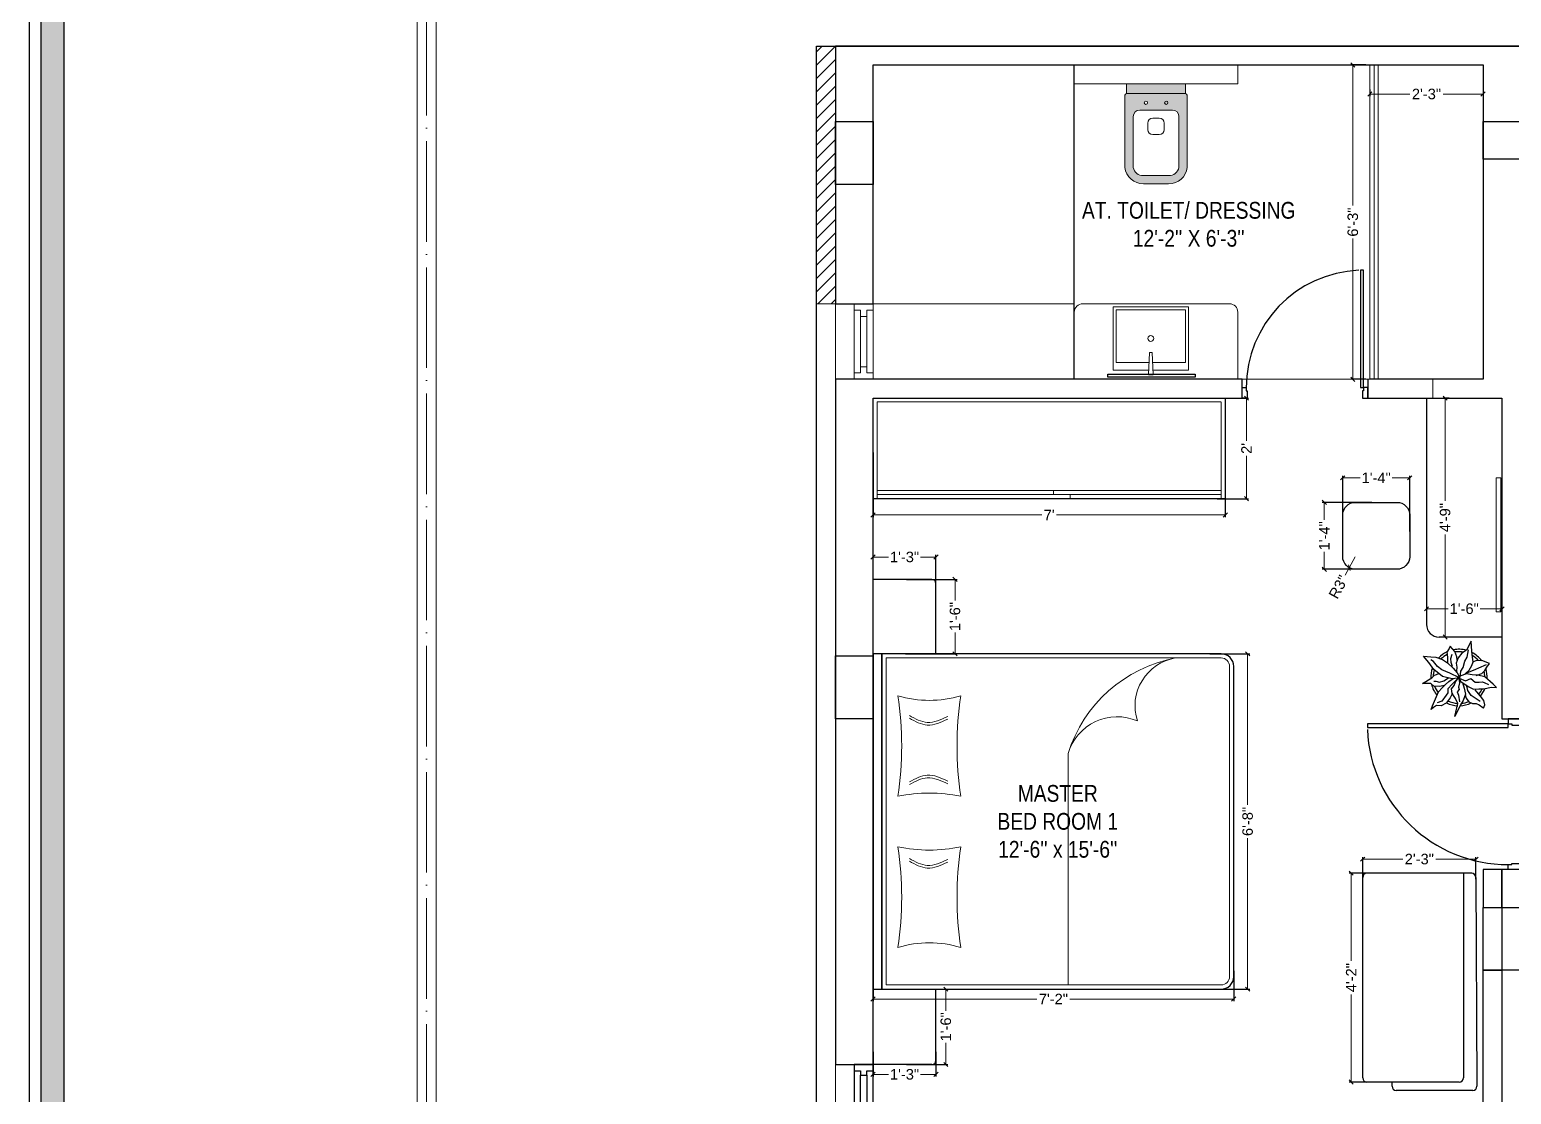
# Model space of a CAD drawing. Header units: millimetres. Extents: x 35877 to 3066687, y -650199 to -40525.
# Drawn here: x 148288.3 to 148641.7, y -178198.5 to -177944.4 of the extents above; entities that cross this region are included whole.
import ezdxf

# ---------------------------------------------------------------- set-up
doc = ezdxf.new("R2010")
doc.units = ezdxf.units.MM
doc.header["$MEASUREMENT"] = 0
doc.header["$PDMODE"] = 35
doc.linetypes.add('ACAD_ISO04W100', pattern=[30, 24, -3, 0, -3])
doc.layers.get('Defpoints').update_dxf_attribs({"color": 220})
doc.layers.add('AR DOOR', color=40, linetype='Continuous')
doc.layers.add('AR ELE-5', color=134, linetype='Continuous')
for name, color, linetype, lineweight in [('COLUMN', 1, 'Continuous', 30), ('dim05', 1, 'Continuous', 13), ('ELEVATION ( SPIRAL STAIR )', 250, 'Continuous', 9), ('FIRST FLOOR', 7, 'Continuous', 9), ('FIRST FLOOR ( DW_RAIL )', 7, 'Continuous', 9), ('FIRST FLOOR ( TEXT )', 7, 'Continuous', 9), ('FIRST FLOOR_( PLine )_', 251, 'Continuous', 30), ('FURNITURE', 32, 'Continuous', 9), ('GROUND FLOOR', 7, 'Continuous', 9), ('GROUND FLOOR  ( DIM )', 7, 'Continuous', 9), ('NAME PLATE', 7, 'Continuous', 25), ('wall', 7, 'Continuous', 30)]:
    doc.layers.add(name, color=color, linetype=linetype, lineweight=lineweight)
doc.layers.add('XX~SLAB ( PLINE )', color=251, linetype='Continuous', plot=False)
doc.styles.add('Arial', font='arial.ttf')
doc.styles.add('KATHA', font='swissc.ttf')
doc.styles.get("Standard").update_dxf_attribs({"font": 'arial.ttf', "height": 6})
doc.dimstyles.new('ISO-25', dxfattribs={"dimtxt": 2.5, "dimasz": 1, "dimexe": 0.5, "dimexo": 1, "dimtad": 0, "dimdec": 1, "dimlunit": 4, "dimtxsty": 'Standard', "dimblk": 'OBLIQUE', "dimcen": 2.5, "dimclrd": 1, "dimclre": 1, "dimclrt": 5, "dimadec": 0, "dimazin": 0, "dimtfac": 1, "dimtdec": 1, "dimtmove": 0, "dimatfit": 3, "dimfxl": 1, "dimlwd": -1, "dimarcsym": 0})

# ---------------------------------------------------------------- blocks, each defined once
blk = doc.blocks.new('LAYOUT FILE')
at = {"layer": 'NAME PLATE', "true_color": 0xd39e00}
h = blk.add_hatch(color=42, dxfattribs=at)
h.paths.add_polyline_path([(3346889.83, -513806.18), (3346889.83, -514260.7), (3347535.56, -514260.7), (3347535.56, -513806.18)])
h.paths.add_polyline_path([(3346894.36, -513810.71), (3347531.03, -513810.71), (3347531.03, -514256.17), (3346894.36, -514256.17)], flags=16)
at = {"layer": 'NAME PLATE', "color": 42, "true_color": 0xd39e00}
for points in [[(3346887.56, -513803.91), (3347537.83, -513803.91), (3347537.83, -514262.96), (3346887.56, -514262.96)], [(3346889.83, -513806.18), (3347535.56, -513806.18), (3347535.56, -514260.7), (3346889.83, -514260.7)], [(3346894.36, -513810.71), (3347531.03, -513810.71), (3347531.03, -514256.17), (3346894.36, -514256.17)]]:
    blk.add_lwpolyline(points, close=True, dxfattribs=at)
blk = doc.blocks.new('*U18')
for points in [[(0, 0), (0, 1120), (-30, 1120), (-30, 0)], [(40, 0), (0, 0), (0, -30), (-10, -30), (-10, -100), (40, -100)], [(-1160, 0), (-1120, 0), (-1120, -30), (-1110, -30), (-1110, -100), (-1160, -100)]]:
    blk.add_lwpolyline(points, close=True)
at = {"layer": 'AR ELE-5', "linetype": 'ByBlock', "ltscale": 15}
blk.add_arc((2, -1), 1122, 92.373, 179.9653, dxfattribs=at)
blk = doc.blocks.new('ARPLS010')
at = {"linetype": 'ByBlock'}
for p, q in [((-0.248, 0.54), (-0.278, 0.467)), ((-0.182, 0.493), (-0.248, 0.54)), ((0.121, 0.605), (-0.013, 0.459)), ((0.179, 0.666), (0.121, 0.605)), ((0.174, 0.573), (0.179, 0.666)), ((0.2, 0.432), (0.174, 0.573)), ((-0.295, 0.42), (-0.302, 0.309)), ((-0.302, 0.309), (-0.276, 0.258)), ((-0.278, 0.467), (-0.295, 0.42)), ((-0.222, 0.484), (-0.164, 0.347)), ((-0.125, 0.459), (-0.182, 0.493)), ((-0.164, 0.347), (-0.139, 0.295)), ((-0.139, 0.295), (-0.08, 0.131)), ((-0.072, 0.404), (-0.125, 0.459)), ((-0.038, 0.302), (-0.072, 0.404)), ((-0.044, 0.336), (-0.049, 0.232)), ((-0.013, 0.459), (-0.044, 0.336)), ((0.015, 0.209), (0.08, 0.288)), ((0.077, 0.412), (0.091, 0.447)), ((0.082, 0.358), (0.077, 0.412)), ((0.08, 0.288), (0.082, 0.358)), ((0.091, 0.447), (0.125, 0.522)), ((0.203, 0.352), (0.2, 0.432)), ((0.204, 0.254), (0.203, 0.352)), ((0.252, 0.313), (0.216, 0.287)), ((0.33, 0.38), (0.252, 0.313)), ((0.356, 0.269), (0.318, 0.213)), ((0.409, 0.44), (0.33, 0.38)), ((0.425, 0.373), (0.356, 0.269)), ((0.484, 0.459), (0.409, 0.44)), ((0.459, 0.303), (0.485, 0.354)), ((0.459, 0.236), (0.459, 0.303)), ((0.542, 0.434), (0.484, 0.459)), ((0.485, 0.354), (0.533, 0.42)), ((0.533, 0.42), (0.542, 0.434)), ((-0.469, 0.226), (-0.643, 0.216)), ((-0.643, 0.216), (-0.485, 0.134)), ((-0.359, 0.148), (-0.49, 0.172)), ((-0.485, 0.134), (-0.433, 0.051)), ((-0.362, 0.24), (-0.469, 0.226)), ((-0.433, 0.051), (-0.349, -0.011)), ((-0.278, 0.254), (-0.362, 0.24)), ((-0.287, 0.106), (-0.359, 0.148)), ((-0.18, 0.073), (-0.287, 0.106)), ((-0.21, 0.227), (-0.278, 0.254)), ((-0.132, 0.18), (-0.21, 0.227)), ((-0.111, 0.036), (-0.18, 0.073)), ((-0.063, 0.111), (-0.132, 0.18)), ((-0.013, 0.022), (-0.111, 0.036)), ((-0.084, -0.034), (0.007, 0.018)), ((0.003, 0.011), (-0.076, -0.16)), ((-0.049, 0.232), (-0.065, 0.135)), ((-0.065, 0.135), (-0.024, 0.018)), ((-0.024, 0.018), (0.009, 0.005)), ((0.006, -0.002), (0.068, 0.032)), ((0.007, 0.018), (0.02, -0.121)), ((0.009, 0.005), (0.056, 0.114)), ((0.056, 0.114), (0.015, 0.209)), ((0.017, -0.002), (0.091, 0.009)), ((0.068, 0.032), (0.16, 0.165)), ((0.088, 0.065), (0.187, 0.091)), ((0.091, 0.009), (0.173, -0.011)), ((0.227, 0.157), (0.132, 0.131)), ((0.16, 0.165), (0.204, 0.254)), ((0.173, -0.011), (0.212, 0.004)), ((0.187, 0.091), (0.297, 0.116)), ((0.212, 0.004), (0.252, -0.03)), ((0.318, 0.213), (0.227, 0.157)), ((0.297, 0.116), (0.408, 0.071)), ((0.309, 0.109), (0.368, 0.128)), ((0.309, -0.01), (0.43, 0.006)), ((0.368, 0.128), (0.432, 0.176)), ((0.408, 0.071), (0.482, 0.024)), ((0.432, 0.176), (0.459, 0.236)), ((0.482, 0.024), (0.689, -0.072)), ((-0.464, -0.073), (-0.558, -0.152)), ((-0.558, -0.152), (-0.517, -0.172)), ((-0.517, -0.172), (-0.447, -0.216)), ((-0.366, -0.036), (-0.464, -0.073)), ((-0.447, -0.216), (-0.363, -0.202)), ((-0.336, -0.142), (-0.413, -0.121)), ((-0.306, -0.033), (-0.366, -0.036)), ((-0.363, -0.202), (-0.263, -0.2)), ((-0.349, -0.011), (-0.256, -0.05)), ((-0.269, -0.135), (-0.336, -0.142)), ((-0.318, -0.29), (-0.259, -0.2)), ((-0.193, -0.113), (-0.269, -0.135)), ((-0.259, -0.2), (-0.168, -0.1)), ((-0.256, -0.05), (-0.185, -0.038)), ((-0.185, -0.038), (-0.114, -0.046)), ((-0.168, -0.1), (-0.084, -0.034)), ((-0.076, -0.16), (-0.138, -0.304)), ((-0.114, -0.046), (-0.093, -0.036)), ((0.02, -0.121), (-0.017, -0.291)), ((0.059, -0.27), (0.005, -0.185)), ((0.01, -0.014), (0.017, -0.002)), ((0.078, -0.064), (0.01, -0.014)), ((0.016, -0.023), (0.116, -0.122)), ((0.07, -0.179), (0.018, -0.1)), ((0.121, -0.239), (0.07, -0.179)), ((0.138, -0.083), (0.078, -0.064)), ((0.116, -0.122), (0.201, -0.195)), ((0.184, -0.299), (0.121, -0.239)), ((0.197, -0.135), (0.138, -0.083)), ((0.141, -0.261), (0.16, -0.336)), ((0.283, -0.123), (0.197, -0.135)), ((0.201, -0.195), (0.272, -0.198)), ((0.252, -0.03), (0.309, -0.01)), ((0.272, -0.198), (0.311, -0.225)), ((0.277, -0.114), (0.357, -0.156)), ((0.37, -0.064), (0.283, -0.123)), ((0.311, -0.225), (0.415, -0.304)), ((0.357, -0.156), (0.455, -0.226)), ((0.462, -0.021), (0.37, -0.064)), ((0.455, -0.226), (0.503, -0.317)), ((0.689, -0.072), (0.462, -0.021)), ((-0.382, -0.625), (-0.368, -0.496)), ((-0.368, -0.496), (-0.363, -0.408)), ((-0.363, -0.408), (-0.318, -0.29)), ((-0.287, -0.45), (-0.314, -0.498)), ((-0.199, -0.38), (-0.287, -0.45)), ((-0.141, -0.446), (-0.269, -0.533)), ((-0.138, -0.304), (-0.199, -0.38)), ((-0.017, -0.291), (-0.141, -0.446)), ((-0.042, -0.432), (-0.071, -0.352)), ((0.002, -0.48), (-0.042, -0.432)), ((0.104, -0.646), (0.002, -0.48)), ((0.08, -0.342), (0.059, -0.27)), ((0.064, -0.446), (0.066, -0.407)), ((0.066, -0.407), (0.08, -0.342)), ((0.106, -0.5), (0.104, -0.646)), ((0.15, -0.445), (0.106, -0.5)), ((0.16, -0.336), (0.15, -0.445)), ((0.252, -0.362), (0.184, -0.299)), ((0.376, -0.416), (0.252, -0.362)), ((0.502, -0.472), (0.376, -0.416)), ((0.415, -0.304), (0.447, -0.388)), ((0.503, -0.317), (0.494, -0.398)), ((0.494, -0.398), (0.528, -0.452)), ((0.567, -0.494), (0.502, -0.472)), ((0.528, -0.452), (0.567, -0.494)), ((-0.269, -0.533), (-0.382, -0.625))]:
    blk.add_line(p, q, dxfattribs=at)
for radius, start, end in [(0.5, 126.2799, 152.7042), (0.458, 130.7647, 148.9789), (0.5, 87.2367, 107.9154), (0.458, 91.6596, 104.0784), (0.5, 49.0791, 67.0324), (0.458, 49.8461, 63.9764), (0.5, 164.9216, 191.0302), (0.458, 169.9629, 188.6517), (0.458, 5.0517, 21.9108), (0.5, 1.3782, 25.7565), (0.5, 205.1623, 226.3204), (0.458, 207.232, 224.0819), (0.458, 334.5625, 357.1532), (0.5, 333.6991, 357.5577), (0.5, 249.553, 272.4234), (0.458, 252.8522, 267.711), (0.5, 283.5324, 308.8712), (0.458, 289.266, 306.1107)]:
    blk.add_arc((0, 0), radius, start, end, dxfattribs=at)
blk = doc.blocks.new('A$C3EC62B37')
at = {"layer": 'FURNITURE', "lineweight": 30, "ltscale": 0.25, "true_color": 0xffffff}
h = blk.add_hatch(color=7, dxfattribs=at)
h.dxf.hatch_style = 1
h.paths.add_polyline_path([(-12.22, 0), (-12.22, 2.35), (-26.26, 2.35), (-26.26, 0)])
h.paths.add_polyline_path([(-26.26, 2.35), (-12.22, 2.35, 0.414214), (-11.83, 2.74), (-11.83, 19.96, 0.388639), (-16.24, 23.87), (-22.38, 23.87, 0.379499), (-26.65, 19.96), (-26.65, 2.74, 0.414214)])
h.paths.add_polyline_path([(-15.35, 6.26), (-23.13, 6.26, -0.414214), (-24.7, 7.83), (-24.7, 19.96, -0.349567), (-22.37, 21.91), (-16.24, 21.91, -0.364948), (-13.78, 19.96), (-13.78, 7.83, -0.414214)], flags=16)
h.paths.add_polyline_path([(-18.46, 8.22), (-20.02, 8.22, -0.414214), (-21.2, 9.39), (-21.2, 10.96, -0.414214), (-20.02, 12.13), (-18.46, 12.13, -0.414214), (-17.28, 10.96), (-17.28, 9.39, -0.414214)], flags=0)
h.paths.add_polyline_path([(-22.06, 4.53, -1), (-21.27, 4.53, -1)], flags=16)
at = {"layer": 'FURNITURE', "color": 0, "linetype": 'ByBlock', "lineweight": -2}
for p, q in [((-22.24, 23.87), (-16.24, 23.87)), ((-22.24, 21.91), (-16.24, 21.91)), ((-26.65, 2.74), (-26.65, 19.96)), ((-24.7, 7.83), (-24.7, 19.96)), ((-13.78, 7.83), (-13.78, 19.96)), ((-11.83, 2.74), (-11.83, 19.96)), ((-21.2, 9.39), (-21.2, 10.96)), ((-20.02, 12.13), (-18.46, 12.13)), ((-17.28, 9.39), (-17.28, 10.96)), ((-20.02, 8.22), (-18.46, 8.22)), ((-23.13, 6.26), (-15.35, 6.26)), ((-26.26, 2.35), (-12.22, 2.35)), ((-26.26, 2.35), (-26.26, 0)), ((-26.26, 0), (-12.22, 0)), ((-26.26, 0), (-12.22, 0)), ((-12.22, 2.35), (-12.22, 0))]:
    blk.add_line(p, q, dxfattribs=at)
for centre in [(-21.66, 4.53), (-16.81, 4.53)]:
    blk.add_circle(centre, 0.391, dxfattribs=at)
for centre, radius, start, end in [((-22.31, 19.5), 4.37, 89.0873, 174.0395), ((-22.31, 19.48), 2.44, 88.437, 168.6348), ((-16.17, 19.5), 4.37, 5.9605, 90.9127), ((-16.17, 19.48), 2.44, 11.3652, 91.563), ((-20.02, 10.96), 1.17, 90, 180), ((-18.46, 10.96), 1.17, 0, 90), ((-23.13, 7.83), 1.57, 180, 270), ((-20.02, 9.39), 1.17, 180, 270), ((-18.46, 9.39), 1.17, 270, 0), ((-15.35, 7.83), 1.57, 270, 0), ((-26.26, 2.74), 0.391, 180, 270), ((-12.22, 2.74), 0.391, 270, 0)]:
    blk.add_arc(centre, radius, start, end, dxfattribs=at)
blk = doc.blocks.new('_Oblique')
at = {"layer": 'wall', "color": 0, "lineweight": -2}
blk.add_line((-0.5, -0.5), (0.5, 0.5), dxfattribs=at)
blk = doc.blocks.new('*D203')
at = {"layer": 'Defpoints', "color": 0, "lineweight": 30, "transparency": 16777216}
for p in [(148575.51, -178168.02), (148489.48, -178170.88), (148575.51, -178175.71)]:
    blk.add_point(p, dxfattribs=at)
at = {"layer": 'dim05', "color": 1, "linetype": 'Continuous', "lineweight": -2, "transparency": 16777216}
for p, q in [((148575.51, -178169.02), (148575.51, -178176.21)), ((148489.48, -178171.88), (148489.48, -178176.21))]:
    blk.add_line(p, q, dxfattribs=at)
at = {"layer": 'dim05', "color": 1, "linetype": 'Continuous', "transparency": 16777216}
for p, q in [((148489.48, -178175.71), (148528.55, -178175.71)), ((148575.51, -178175.71), (148536.43, -178175.71))]:
    blk.add_line(p, q, dxfattribs=at)
at = {"layer": 'dim05', "color": 1, "transparency": 16777216, "rotation": 180}
blk.add_blockref('_Oblique', (148489.48, -178175.71), dxfattribs=at)
at = {"layer": 'dim05', "color": 1, "transparency": 16777216}
blk.add_blockref('_Oblique', (148575.51, -178175.71), dxfattribs=at)
at = {"layer": 'dim05', "color": 5, "lineweight": 25, "transparency": 16777216, "insert": (148532.49, -178175.71), "char_height": 2.5, "attachment_point": 5, "style": 'Arial'}
blk.add_mtext('7\'-2"', dxfattribs=at)
blk = doc.blocks.new('*D204')
at = {"layer": 'Defpoints', "color": 0, "lineweight": 30, "transparency": 16777216}
for p in [(148568.84, -178093.35), (148578.82, -178093.35), (148568.84, -178173.35)]:
    blk.add_point(p, dxfattribs=at)
at = {"layer": 'dim05', "color": 1, "linetype": 'Continuous', "lineweight": -2, "transparency": 16777216}
for p, q in [((148569.84, -178093.35), (148579.32, -178093.35)), ((148569.84, -178173.35), (148579.32, -178173.35))]:
    blk.add_line(p, q, dxfattribs=at)
at = {"layer": 'dim05', "color": 1, "linetype": 'Continuous', "transparency": 16777216}
for p, q in [((148578.82, -178093.35), (148578.82, -178129.39)), ((148578.82, -178173.35), (148578.82, -178137.3))]:
    blk.add_line(p, q, dxfattribs=at)
at = {"layer": 'dim05', "color": 1, "transparency": 16777216}
for p, rotation in [((148578.82, -178093.35), 90), ((148578.82, -178173.35), 270)]:
    blk.add_blockref('_Oblique', p, dxfattribs=dict(at, rotation=rotation))
at = {"layer": 'dim05', "color": 5, "lineweight": 25, "transparency": 16777216, "insert": (148578.82, -178133.35), "char_height": 2.5, "attachment_point": 5, "rotation": 90, "style": 'Arial'}
blk.add_mtext('6\'-8"', dxfattribs=at)
blk = doc.blocks.new('*D205')
at = {"layer": 'Defpoints', "color": 0, "lineweight": 30, "transparency": 16777216}
for p in [(148496.48, -178173.35), (148506.83, -178173.35), (148496.48, -178191.35)]:
    blk.add_point(p, dxfattribs=at)
at = {"layer": 'dim05', "color": 1, "linetype": 'Continuous', "lineweight": -2, "transparency": 16777216}
for p, q in [((148497.48, -178173.35), (148507.33, -178173.35)), ((148497.48, -178191.35), (148507.33, -178191.35))]:
    blk.add_line(p, q, dxfattribs=at)
at = {"layer": 'dim05', "color": 1, "linetype": 'Continuous', "transparency": 16777216}
for p, q in [((148506.83, -178173.35), (148506.83, -178178.52)), ((148506.83, -178191.35), (148506.83, -178186.18))]:
    blk.add_line(p, q, dxfattribs=at)
at = {"layer": 'dim05', "color": 1, "transparency": 16777216}
for p, rotation in [((148506.83, -178173.35), 90), ((148506.83, -178191.35), 270)]:
    blk.add_blockref('_Oblique', p, dxfattribs=dict(at, rotation=rotation))
at = {"layer": 'dim05', "color": 5, "lineweight": 25, "transparency": 16777216, "insert": (148506.83, -178182.35), "char_height": 2.5, "attachment_point": 5, "rotation": 90, "style": 'Arial'}
blk.add_mtext('1\'-6"', dxfattribs=at)
blk = doc.blocks.new('*D206')
at = {"layer": 'Defpoints', "color": 0, "lineweight": 30, "transparency": 16777216}
for p in [(148489.48, -178187.28), (148504.48, -178187.28), (148504.48, -178193.69)]:
    blk.add_point(p, dxfattribs=at)
at = {"layer": 'dim05', "color": 1, "linetype": 'Continuous', "lineweight": -2, "transparency": 16777216}
for p, q in [((148489.48, -178188.28), (148489.48, -178194.19)), ((148504.48, -178188.28), (148504.48, -178194.19))]:
    blk.add_line(p, q, dxfattribs=at)
at = {"layer": 'dim05', "color": 1, "linetype": 'Continuous', "transparency": 16777216}
for p, q in [((148489.48, -178193.69), (148493.15, -178193.69)), ((148504.48, -178193.69), (148500.81, -178193.69))]:
    blk.add_line(p, q, dxfattribs=at)
at = {"layer": 'dim05', "color": 1, "transparency": 16777216, "rotation": 180}
blk.add_blockref('_Oblique', (148489.48, -178193.69), dxfattribs=at)
at = {"layer": 'dim05', "color": 1, "transparency": 16777216}
blk.add_blockref('_Oblique', (148504.48, -178193.69), dxfattribs=at)
at = {"layer": 'dim05', "color": 5, "lineweight": 25, "transparency": 16777216, "insert": (148496.98, -178193.69), "char_height": 2.5, "attachment_point": 5, "style": 'Arial'}
blk.add_mtext('1\'-3"', dxfattribs=at)
blk = doc.blocks.new('*D207')
at = {"layer": 'Defpoints', "color": 0, "lineweight": 30, "transparency": 16777216}
for p in [(148496.48, -178075.6), (148509.02, -178075.6), (148496.18, -178093.35)]:
    blk.add_point(p, dxfattribs=at)
at = {"layer": 'dim05', "color": 1, "linetype": 'Continuous', "lineweight": -2, "transparency": 16777216}
for p, q in [((148497.48, -178075.6), (148509.52, -178075.6)), ((148497.18, -178093.35), (148509.52, -178093.35))]:
    blk.add_line(p, q, dxfattribs=at)
at = {"layer": 'dim05', "color": 1, "linetype": 'Continuous', "transparency": 16777216}
for p, q in [((148509.02, -178075.6), (148509.02, -178080.64)), ((148509.02, -178093.35), (148509.02, -178088.3))]:
    blk.add_line(p, q, dxfattribs=at)
at = {"layer": 'dim05', "color": 1, "transparency": 16777216}
for p, rotation in [((148509.02, -178075.6), 90), ((148509.02, -178093.35), 270)]:
    blk.add_blockref('_Oblique', p, dxfattribs=dict(at, rotation=rotation))
at = {"layer": 'dim05', "color": 5, "lineweight": 25, "transparency": 16777216, "insert": (148509.02, -178084.47), "char_height": 2.5, "attachment_point": 5, "rotation": 90, "style": 'Arial'}
blk.add_mtext('1\'-6"', dxfattribs=at)
blk = doc.blocks.new('*D208')
at = {"layer": 'Defpoints', "color": 0, "lineweight": 30, "transparency": 16777216}
for p in [(148504.48, -178070.26), (148489.48, -178078.07), (148504.48, -178078.07)]:
    blk.add_point(p, dxfattribs=at)
at = {"layer": 'dim05', "color": 1, "linetype": 'Continuous', "lineweight": -2, "transparency": 16777216}
for p, q in [((148489.48, -178077.07), (148489.48, -178069.76)), ((148504.48, -178077.07), (148504.48, -178069.76))]:
    blk.add_line(p, q, dxfattribs=at)
at = {"layer": 'dim05', "color": 1, "linetype": 'Continuous', "transparency": 16777216}
for p, q in [((148489.48, -178070.26), (148493.15, -178070.26)), ((148504.48, -178070.26), (148500.81, -178070.26))]:
    blk.add_line(p, q, dxfattribs=at)
at = {"layer": 'dim05', "color": 1, "transparency": 16777216, "rotation": 180}
blk.add_blockref('_Oblique', (148489.48, -178070.26), dxfattribs=at)
at = {"layer": 'dim05', "color": 1, "transparency": 16777216}
blk.add_blockref('_Oblique', (148504.48, -178070.26), dxfattribs=at)
at = {"layer": 'dim05', "color": 5, "lineweight": 25, "transparency": 16777216, "insert": (148496.98, -178070.26), "char_height": 2.5, "attachment_point": 5, "style": 'Arial'}
blk.add_mtext('1\'-3"', dxfattribs=at)
blk = doc.blocks.new('*D209')
at = {"layer": 'Defpoints', "color": 0, "lineweight": 30, "transparency": 16777216}
for p in [(148616.78, -178145.7), (148603.52, -178195.52), (148616.78, -178195.52)]:
    blk.add_point(p, dxfattribs=at)
at = {"layer": 'dim05', "color": 1, "linetype": 'Continuous', "lineweight": -2, "transparency": 16777216}
for p, q in [((148615.78, -178145.7), (148603.02, -178145.7)), ((148615.78, -178195.52), (148603.02, -178195.52))]:
    blk.add_line(p, q, dxfattribs=at)
at = {"layer": 'dim05', "color": 1, "linetype": 'Continuous', "transparency": 16777216}
for p, q in [((148603.52, -178145.7), (148603.52, -178166.61)), ((148603.52, -178195.52), (148603.52, -178174.61))]:
    blk.add_line(p, q, dxfattribs=at)
at = {"layer": 'dim05', "color": 1, "transparency": 16777216}
for p, rotation in [((148603.52, -178145.7), 90), ((148603.52, -178195.52), 270)]:
    blk.add_blockref('_Oblique', p, dxfattribs=dict(at, rotation=rotation))
at = {"layer": 'dim05', "color": 5, "lineweight": 25, "transparency": 16777216, "insert": (148603.52, -178170.61), "char_height": 2.5, "attachment_point": 5, "rotation": 90, "style": 'Arial'}
blk.add_mtext('4\'-2"', dxfattribs=at)
blk = doc.blocks.new('*D210')
at = {"layer": 'Defpoints', "color": 0, "lineweight": 30, "transparency": 16777216}
for p in [(148633.27, -178142.33), (148606.28, -178148.25), (148633.27, -178148.11)]:
    blk.add_point(p, dxfattribs=at)
at = {"layer": 'dim05', "color": 1, "linetype": 'Continuous', "lineweight": -2, "transparency": 16777216}
for p, q in [((148606.28, -178147.25), (148606.28, -178141.83)), ((148633.27, -178147.11), (148633.27, -178141.83))]:
    blk.add_line(p, q, dxfattribs=at)
at = {"layer": 'dim05', "color": 1, "linetype": 'Continuous', "transparency": 16777216}
for p, q in [((148606.28, -178142.33), (148615.81, -178142.33)), ((148633.27, -178142.33), (148623.74, -178142.33))]:
    blk.add_line(p, q, dxfattribs=at)
at = {"layer": 'dim05', "color": 1, "transparency": 16777216, "rotation": 180}
blk.add_blockref('_Oblique', (148606.28, -178142.33), dxfattribs=at)
at = {"layer": 'dim05', "color": 1, "transparency": 16777216}
blk.add_blockref('_Oblique', (148633.27, -178142.33), dxfattribs=at)
at = {"layer": 'dim05', "color": 5, "lineweight": 25, "transparency": 16777216, "insert": (148619.77, -178142.33), "char_height": 2.5, "attachment_point": 5, "style": 'Arial'}
blk.add_mtext('2\'-3"', dxfattribs=at)
blk = doc.blocks.new('*D213')
at = {"layer": 'Defpoints', "color": 0, "lineweight": 30, "transparency": 16777216}
for p in [(148489.48, -178044.35), (148573.48, -178044.35), (148573.48, -178060.23)]:
    blk.add_point(p, dxfattribs=at)
at = {"layer": 'dim05', "color": 1, "linetype": 'Continuous', "lineweight": -2, "transparency": 16777216}
for p, q in [((148489.48, -178045.35), (148489.48, -178060.73)), ((148573.48, -178045.35), (148573.48, -178060.73))]:
    blk.add_line(p, q, dxfattribs=at)
at = {"layer": 'dim05', "color": 1, "linetype": 'Continuous', "transparency": 16777216}
for p, q in [((148489.48, -178060.23), (148529.71, -178060.23)), ((148573.48, -178060.23), (148533.24, -178060.23))]:
    blk.add_line(p, q, dxfattribs=at)
at = {"layer": 'dim05', "color": 1, "transparency": 16777216, "rotation": 180}
blk.add_blockref('_Oblique', (148489.48, -178060.23), dxfattribs=at)
at = {"layer": 'dim05', "color": 1, "transparency": 16777216}
blk.add_blockref('_Oblique', (148573.48, -178060.23), dxfattribs=at)
at = {"layer": 'dim05', "color": 5, "lineweight": 25, "transparency": 16777216, "insert": (148531.48, -178060.23), "char_height": 2.5, "attachment_point": 5, "style": 'Arial'}
blk.add_mtext("7'", dxfattribs=at)
blk = doc.blocks.new('*D214')
at = {"layer": 'Defpoints', "color": 0, "lineweight": 30, "transparency": 16777216}
for p in [(148570.56, -178032.35), (148578.54, -178032.35), (148570.56, -178056.35)]:
    blk.add_point(p, dxfattribs=at)
at = {"layer": 'dim05', "color": 1, "linetype": 'Continuous', "lineweight": -2, "transparency": 16777216}
for p, q in [((148571.56, -178032.35), (148579.04, -178032.35)), ((148571.56, -178056.35), (148579.04, -178056.35))]:
    blk.add_line(p, q, dxfattribs=at)
at = {"layer": 'dim05', "color": 1, "linetype": 'Continuous', "transparency": 16777216}
for p, q in [((148578.54, -178032.35), (148578.54, -178042.55)), ((148578.54, -178056.35), (148578.54, -178046.15))]:
    blk.add_line(p, q, dxfattribs=at)
at = {"layer": 'dim05', "color": 1, "transparency": 16777216}
for p, rotation in [((148578.54, -178032.35), 90), ((148578.54, -178056.35), 270)]:
    blk.add_blockref('_Oblique', p, dxfattribs=dict(at, rotation=rotation))
at = {"layer": 'dim05', "color": 5, "lineweight": 25, "transparency": 16777216, "insert": (148578.54, -178044.35), "char_height": 2.5, "attachment_point": 5, "rotation": 90, "style": 'Arial'}
blk.add_mtext("2'", dxfattribs=at)
blk = doc.blocks.new('*D215')
at = {"layer": 'Defpoints', "color": 0, "lineweight": 30, "transparency": 16777216}
for p in [(148627.87, -178032.35), (148625.93, -178089.35), (148627.87, -178089.35)]:
    blk.add_point(p, dxfattribs=at)
at = {"layer": 'dim05', "color": 1, "linetype": 'Continuous', "lineweight": -2, "transparency": 16777216}
for p, q in [((148626.87, -178032.35), (148625.43, -178032.35)), ((148626.87, -178089.35), (148625.43, -178089.35))]:
    blk.add_line(p, q, dxfattribs=at)
at = {"layer": 'dim05', "color": 1, "linetype": 'Continuous', "transparency": 16777216}
for p, q in [((148625.93, -178032.35), (148625.93, -178056.85)), ((148625.93, -178089.35), (148625.93, -178064.85))]:
    blk.add_line(p, q, dxfattribs=at)
at = {"layer": 'dim05', "color": 1, "transparency": 16777216}
for p, rotation in [((148625.93, -178032.35), 90), ((148625.93, -178089.35), 270)]:
    blk.add_blockref('_Oblique', p, dxfattribs=dict(at, rotation=rotation))
at = {"layer": 'dim05', "color": 5, "lineweight": 25, "transparency": 16777216, "insert": (148625.93, -178060.85), "char_height": 2.5, "attachment_point": 5, "rotation": 90, "style": 'Arial'}
blk.add_mtext('4\'-9"', dxfattribs=at)
blk = doc.blocks.new('*D216')
at = {"layer": 'Defpoints', "color": 0, "lineweight": 30, "transparency": 16777216}
for p in [(148621.48, -178081.83), (148639.48, -178081.83), (148639.48, -178082.61)]:
    blk.add_point(p, dxfattribs=at)
at = {"layer": 'dim05', "color": 1, "linetype": 'Continuous', "transparency": 16777216}
for p, q in [((148621.48, -178082.61), (148626.65, -178082.61)), ((148639.48, -178082.61), (148634.31, -178082.61))]:
    blk.add_line(p, q, dxfattribs=at)
at = {"layer": 'dim05', "color": 1, "linetype": 'Continuous', "lineweight": -2, "transparency": 16777216}
for p, q in [((148621.48, -178082.83), (148621.48, -178083.11)), ((148639.48, -178082.83), (148639.48, -178083.11))]:
    blk.add_line(p, q, dxfattribs=at)
at = {"layer": 'dim05', "color": 1, "transparency": 16777216, "rotation": 180}
blk.add_blockref('_Oblique', (148621.48, -178082.61), dxfattribs=at)
at = {"layer": 'dim05', "color": 1, "transparency": 16777216}
blk.add_blockref('_Oblique', (148639.48, -178082.61), dxfattribs=at)
at = {"layer": 'dim05', "color": 5, "lineweight": 25, "transparency": 16777216, "insert": (148630.48, -178082.61), "char_height": 2.5, "attachment_point": 5, "style": 'Arial'}
blk.add_mtext('1\'-6"', dxfattribs=at)
blk = doc.blocks.new('*D217')
at = {"layer": 'Defpoints', "color": 0, "lineweight": 30, "transparency": 16777216}
for p in [(148609.48, -178057.22), (148597.11, -178073.18), (148609.48, -178073.18)]:
    blk.add_point(p, dxfattribs=at)
at = {"layer": 'dim05', "color": 1, "linetype": 'Continuous', "lineweight": -2, "transparency": 16777216}
for p, q in [((148608.48, -178057.22), (148596.61, -178057.22)), ((148608.48, -178073.18), (148596.61, -178073.18))]:
    blk.add_line(p, q, dxfattribs=at)
at = {"layer": 'dim05', "color": 1, "linetype": 'Continuous', "transparency": 16777216}
for p, q in [((148597.11, -178057.22), (148597.11, -178061.37)), ((148597.11, -178073.18), (148597.11, -178069.03))]:
    blk.add_line(p, q, dxfattribs=at)
at = {"layer": 'dim05', "color": 1, "transparency": 16777216}
for p, rotation in [((148597.11, -178057.22), 90), ((148597.11, -178073.18), 270)]:
    blk.add_blockref('_Oblique', p, dxfattribs=dict(at, rotation=rotation))
at = {"layer": 'dim05', "color": 5, "lineweight": 25, "transparency": 16777216, "insert": (148597.11, -178065.2), "char_height": 2.5, "attachment_point": 5, "rotation": 90, "style": 'Arial'}
blk.add_mtext('1\'-4"', dxfattribs=at)
blk = doc.blocks.new('*D218')
at = {"layer": 'Defpoints', "color": 0, "lineweight": 30, "transparency": 16777216}
for p in [(148617.47, -178051.35), (148601.5, -178065.2), (148617.47, -178065.2)]:
    blk.add_point(p, dxfattribs=at)
at = {"layer": 'dim05', "color": 1, "linetype": 'Continuous', "lineweight": -2, "transparency": 16777216}
for p, q in [((148601.5, -178064.2), (148601.5, -178050.85)), ((148617.47, -178064.2), (148617.47, -178050.85))]:
    blk.add_line(p, q, dxfattribs=at)
at = {"layer": 'dim05', "color": 1, "linetype": 'Continuous', "transparency": 16777216}
for p, q in [((148601.5, -178051.35), (148605.65, -178051.35)), ((148617.47, -178051.35), (148613.31, -178051.35))]:
    blk.add_line(p, q, dxfattribs=at)
at = {"layer": 'dim05', "color": 1, "transparency": 16777216, "rotation": 180}
blk.add_blockref('_Oblique', (148601.5, -178051.35), dxfattribs=at)
at = {"layer": 'dim05', "color": 1, "transparency": 16777216}
blk.add_blockref('_Oblique', (148617.47, -178051.35), dxfattribs=at)
at = {"layer": 'dim05', "color": 5, "lineweight": 25, "transparency": 16777216, "insert": (148609.48, -178051.35), "char_height": 2.5, "attachment_point": 5, "style": 'Arial'}
blk.add_mtext('1\'-4"', dxfattribs=at)
blk = doc.blocks.new('*D219')
at = {"layer": 'Defpoints', "color": 0, "lineweight": 30, "transparency": 16777216}
for p in [(148604.5, -178070.18), (148603.05, -178072.8)]:
    blk.add_point(p, dxfattribs=at)
at = {"layer": 'dim05', "color": 1, "linetype": 'Continuous', "transparency": 16777216}
for p in [(148604.5, -178070.18), (148602.08, -178074.55)]:
    blk.add_line(p, (148603.05, -178072.8), dxfattribs=at)
at = {"layer": 'dim05', "color": 1, "transparency": 16777216, "rotation": 61.03399977357154}
blk.add_blockref('_Oblique', (148603.05, -178072.8), dxfattribs=at)
at = {"layer": 'dim05', "color": 5, "lineweight": 25, "transparency": 16777216, "insert": (148600.5, -178077.4), "char_height": 2.5, "attachment_point": 5, "rotation": 61.034, "style": 'Arial'}
blk.add_mtext('R3"', dxfattribs=at)
blk = doc.blocks.new('*D220')
at = {"layer": 'Defpoints', "color": 0, "lineweight": 30, "transparency": 16777216}
for p in [(148607.98, -177957.71), (148634.98, -177957.71), (148634.98, -177959.8)]:
    blk.add_point(p, dxfattribs=at)
at = {"layer": 'dim05', "color": 1, "linetype": 'Continuous', "lineweight": -2, "transparency": 16777216}
for p, q in [((148607.98, -177958.71), (148607.98, -177960.3)), ((148634.98, -177958.71), (148634.98, -177960.3))]:
    blk.add_line(p, q, dxfattribs=at)
at = {"layer": 'dim05', "color": 1, "linetype": 'Continuous', "transparency": 16777216}
for p, q in [((148607.98, -177959.8), (148617.51, -177959.8)), ((148634.98, -177959.8), (148625.45, -177959.8))]:
    blk.add_line(p, q, dxfattribs=at)
at = {"layer": 'dim05', "color": 1, "transparency": 16777216, "rotation": 180}
blk.add_blockref('_Oblique', (148607.98, -177959.8), dxfattribs=at)
at = {"layer": 'dim05', "color": 1, "transparency": 16777216}
blk.add_blockref('_Oblique', (148634.98, -177959.8), dxfattribs=at)
at = {"layer": 'dim05', "color": 5, "lineweight": 25, "transparency": 16777216, "insert": (148621.48, -177959.8), "char_height": 2.5, "attachment_point": 5, "style": 'Arial'}
blk.add_mtext('2\'-3"', dxfattribs=at)
blk = doc.blocks.new('*D221')
at = {"layer": 'Defpoints', "color": 0, "lineweight": 30, "transparency": 16777216}
for p in [(148607.98, -177952.85), (148603.91, -178027.85), (148607.98, -178027.85)]:
    blk.add_point(p, dxfattribs=at)
at = {"layer": 'dim05', "color": 1, "linetype": 'Continuous', "lineweight": -2, "transparency": 16777216}
for p, q in [((148606.98, -177952.85), (148603.41, -177952.85)), ((148606.98, -178027.85), (148603.41, -178027.85))]:
    blk.add_line(p, q, dxfattribs=at)
at = {"layer": 'dim05', "color": 1, "linetype": 'Continuous', "transparency": 16777216}
for p, q in [((148603.91, -177952.85), (148603.91, -177986.39)), ((148603.91, -178027.85), (148603.91, -177994.3))]:
    blk.add_line(p, q, dxfattribs=at)
at = {"layer": 'dim05', "color": 1, "transparency": 16777216}
for p, rotation in [((148603.91, -177952.85), 90), ((148603.91, -178027.85), 270)]:
    blk.add_blockref('_Oblique', p, dxfattribs=dict(at, rotation=rotation))
at = {"layer": 'dim05', "color": 5, "lineweight": 25, "transparency": 16777216, "insert": (148603.91, -177990.35), "char_height": 2.5, "attachment_point": 5, "rotation": 90, "style": 'Arial'}
blk.add_mtext('6\'-3"', dxfattribs=at)

msp = doc.modelspace()

# ---------------------------------------------------------------- hatches: boundary and pattern name
at = {"layer": 'GROUND FLOOR  ( DIM )'}
h = msp.add_hatch(dxfattribs=at)
h.set_pattern_fill('ANSI31', color=256, scale=18, style=0)
h.set_pattern_definition([(45, (10212.6144, -10714.2993), (-1.590990258, 1.590990258), [])])
h.paths.add_polyline_path([(148475.976, -177948.349), (148480.476, -177948.349), (148480.476, -178009.849), (148475.976, -178009.849)])

# ---------------------------------------------------------------- linework, layer by layer
at = {"layer": 'COLUMN'}
for points in [[(148480.476, -177966.349), (148489.476, -177966.349), (148489.476, -177981.349), (148480.476, -177981.349)], [(148634.976, -177966.349), (148643.976, -177966.349), (148643.976, -177975.349), (148634.976, -177975.349)], [(148480.476, -178093.849), (148489.476, -178093.849), (148489.476, -178108.849), (148480.476, -178108.849)], [(148634.976, -178153.849), (148643.976, -178153.849), (148643.976, -178168.849), (148634.976, -178168.849)]]:
    msp.add_lwpolyline(points, close=True, dxfattribs=at)
at = {"layer": 'ELEVATION ( SPIRAL STAIR )', "color": 5}
msp.add_lwpolyline([(148638.076, -178051.389), (148639.226, -178051.389), (148639.226, -178083.349), (148638.076, -178083.349)], close=True, dxfattribs=at)
at = {"layer": 'FIRST FLOOR'}
for p, q in [((148480.476, -177948.349), (148480.476, -178258.849)), ((148480.476, -177948.349), (148880.976, -177948.349)), ((148489.476, -178027.849), (148489.476, -177952.849)), ((148489.476, -177952.849), (148634.976, -177952.849)), ((148634.976, -178027.849), (148634.976, -177952.849)), ((148480.476, -178009.849), (148489.476, -178009.849)), ((148480.476, -178027.849), (148634.976, -178027.849)), ((148577.476, -178032.349), (148577.476, -178027.849)), ((148622.976, -178032.349), (148622.976, -178027.849)), ((148489.476, -178218.349), (148489.476, -178032.349)), ((148489.476, -178032.349), (148577.476, -178032.349)), ((148607.476, -178032.349), (148639.476, -178032.349)), ((148639.476, -178032.349), (148639.476, -178108.849)), ((148639.476, -178108.849), (148739.976, -178108.849)), ((148639.476, -178218.349), (148639.476, -178168.849)), ((148643.976, -178168.849), (148639.476, -178168.849)), ((148480.476, -178191.349), (148489.476, -178191.349))]:
    msp.add_line(p, q, dxfattribs=at)
at = {"layer": 'FIRST FLOOR', "ltscale": 0.7}
msp.add_lwpolyline([(148639.476, -178258.849), (148639.476, -178294.849), (148475.976, -178294.849), (148475.976, -177948.349), (148480.476, -177948.349)], dxfattribs=at)
at = {"layer": 'FIRST FLOOR ( DW_RAIL )'}
msp.add_lwpolyline([(148484.976, -178009.849), (148484.976, -178011.349), (148486.476, -178011.349), (148486.476, -178012.849), (148487.976, -178012.849), (148487.976, -178024.849), (148486.476, -178024.849), (148486.476, -178026.349), (148484.976, -178026.349), (148484.976, -178027.849), (148489.476, -178027.849), (148489.476, -178026.349), (148487.976, -178026.349), (148487.976, -178024.849), (148486.476, -178024.849), (148486.476, -178012.849), (148487.976, -178012.849), (148487.976, -178011.349), (148489.476, -178011.349), (148489.476, -178009.849), (148484.976, -178009.849), (148484.976, -178027.849), (148489.476, -178027.849), (148489.476, -178009.849)], close=True, dxfattribs=at)
at = {"layer": 'FIRST FLOOR_( PLine )_'}
for p, q in [((148643.976, -177948.349), (148480.476, -177948.349)), ((148480.476, -177948.349), (148480.476, -178009.849)), ((148489.476, -177952.849), (148634.976, -177952.849)), ((148489.476, -178009.849), (148489.476, -177952.849)), ((148634.976, -177952.849), (148634.976, -178027.849)), ((148480.476, -178009.849), (148489.476, -178009.849)), ((148607.476, -178027.849), (148607.476, -178032.349)), ((148634.976, -178027.849), (148607.976, -178027.849)), ((148607.476, -178032.349), (148639.476, -178032.349)), ((148639.476, -178032.349), (148639.476, -178108.849)), ((148639.476, -178108.849), (148739.976, -178108.849))]:
    msp.add_line(p, q, dxfattribs=at)
for points in [[(148489.476, -178032.349), (148577.476, -178032.349), (148577.476, -178027.849), (148480.476, -178027.849), (148480.476, -178032.349)], [(148480.476, -178032.349), (148480.476, -178191.349), (148489.476, -178191.349), (148489.476, -178032.349)]]:
    msp.add_lwpolyline(points, dxfattribs=at)
msp.add_lwpolyline([(148643.976, -178144.849), (148639.476, -178144.849), (148639.476, -178218.349), (148618.476, -178218.349), (148618.476, -178222.849), (148639.476, -178222.849), (148639.476, -178282.849), (148643.976, -178282.849)], close=True, dxfattribs=at)
at = {"layer": 'FURNITURE', "color": 5, "lineweight": 30, "ltscale": 10000}
msp.add_line((148537.476, -178027.849), (148537.476, -177952.849), dxfattribs=at)
at = {"layer": 'FURNITURE'}
for p, q in [((148607.976, -178027.849), (148607.976, -177952.849)), ((148608.976, -178027.849), (148608.976, -177952.849)), ((148609.976, -178027.849), (148609.976, -177952.849)), ((148490.476, -178033.253), (148572.476, -178033.253)), ((148490.476, -178056.253), (148490.476, -178033.253)), ((148572.476, -178033.349), (148572.476, -178056.349)), ((148572.476, -178054.349), (148490.476, -178054.349)), ((148572.476, -178055.349), (148490.476, -178055.349)), ((148532.476, -178054.349), (148532.476, -178055.349)), ((148536.476, -178055.349), (148536.476, -178056.349)), ((148536.002, -178172.349), (148536.002, -178117.156))]:
    msp.add_line(p, q, dxfattribs=at)
at = {"layer": 'FURNITURE', "lineweight": 30}
for p, q in [((148621.476, -178032.349), (148621.476, -178086.349)), ((148503.476, -178075.599), (148489.476, -178075.599)), ((148504.476, -178093.349), (148504.476, -178076.599)), ((148639.476, -178089.349), (148624.476, -178089.349)), ((148606.278, -178194.524), (148606.278, -178146.7)), ((148626.278, -178145.7), (148607.278, -178145.7)), ((148632.263, -178145.7), (148609.14, -178145.7)), ((148630.278, -178145.7), (148630.278, -178194.524)), ((148633.263, -178146.7), (148633.528, -178196.524)), ((148504.476, -178190.349), (148504.476, -178173.349)), ((148503.476, -178191.349), (148489.476, -178191.349)), ((148629.278, -178195.524), (148607.278, -178195.524)), ((148613.278, -178196.524), (148613.278, -178195.524)), ((148632.528, -178197.524), (148614.278, -178197.524))]:
    msp.add_line(p, q, dxfattribs=at)
at = {"layer": 'FURNITURE'}
for points in [[(148576.476, -177957.349), (148576.476, -177952.849), (148537.476, -177952.849), (148537.476, -177957.349)], [(148537.476, -178009.849), (148537.476, -178027.849), (148489.476, -178027.849), (148489.476, -178009.849)], [(148555.44, -178021.466), (148556.012, -178021.465), (148556.27, -178026.762), (148555.19, -178026.763)]]:
    msp.add_lwpolyline(points, close=True, dxfattribs=at)
for points in [[(148576.476, -178027.849), (148537.476, -178027.849), (148537.476, -178011.843, -0.4142132), (148539.476, -178009.843), (148574.476, -178009.843, -0.4142139), (148576.476, -178011.843)], [(148574.506, -178170.349), (148574.506, -178096.349, 0.4142136), (148572.506, -178094.349), (148492.575, -178094.349), (148492.575, -178172.349), (148572.506, -178172.349, 0.4142136)], [(148552.523, -178109.36, 0.4510747), (148536.002, -178117.156, -0.2776575), (148561.644, -178094.349, 0.4593765), (148552.523, -178109.36)]]:
    msp.add_lwpolyline(points, format="xyb", close=True, dxfattribs=at)
for points in [[(148556.217, -178025.682), (148564.728, -178025.667), (148564.72, -178010.573), (148546.72, -178010.594), (148546.728, -178025.688), (148555.241, -178025.682)], [(148556.13, -178023.881), (148564.007, -178023.867), (148564, -178011.294), (148547.44, -178011.314), (148547.447, -178023.887), (148555.326, -178023.882)]]:
    msp.add_lwpolyline(points, dxfattribs=at)
at = {"layer": 'FURNITURE', "color": 5, "lineweight": 30, "ltscale": 10000}
msp.add_lwpolyline([(148545.436, -178026.642), (148566.303, -178026.642), (148566.303, -178027.381), (148545.436, -178027.381)], close=True, dxfattribs=at)
at = {"layer": 'FURNITURE', "lineweight": 30}
for points in [[(148489.476, -178032.349), (148573.476, -178032.349), (148573.476, -178056.349), (148489.476, -178056.349)], [(148491.575, -178173.349), (148491.575, -178093.349), (148489.476, -178093.349), (148489.476, -178173.349)], [(148639.476, -178144.849), (148634.976, -178144.849), (148634.976, -178153.849), (148639.476, -178153.849)], [(148634.976, -178168.849), (148639.476, -178168.849), (148639.476, -178218.349), (148634.976, -178218.349)]]:
    msp.add_lwpolyline(points, close=True, dxfattribs=at)
for points in [[(148604.501, -178057.22), (148614.469, -178057.22, -0.4142136), (148617.469, -178060.22), (148617.469, -178070.176, -0.4142136), (148614.469, -178073.176), (148604.501, -178073.176, -0.4142136), (148601.501, -178070.176), (148601.501, -178060.22, -0.4142136)], [(148575.506, -178170.349), (148575.506, -178096.349, 0.4142136), (148572.506, -178093.349), (148491.575, -178093.349), (148491.575, -178173.349), (148572.506, -178173.349, 0.4142136)]]:
    msp.add_lwpolyline(points, format="xyb", close=True, dxfattribs=at)
at = {"layer": 'FURNITURE', "elevation": -0.005}
for points in [[(148510.396, -178127.34, 0.1005861), (148495.396, -178127.34, 0.0757258), (148495.396, -178103.34, 0.1489672), (148510.396, -178103.34, 0.0741156)], [(148510.396, -178139.421, -0.1005861), (148495.396, -178139.421, -0.0757258), (148495.396, -178163.421, -0.1489672), (148510.396, -178163.421, -0.0741156)]]:
    msp.add_lwpolyline(points, format="xyb", close=True, dxfattribs=at)
at = {"layer": 'FURNITURE'}
msp.add_circle((148555.724, -178018.12), 0.72, dxfattribs=at)
at = {"layer": 'FURNITURE', "lineweight": 30}
for centre, radius, start, end in [((148503.476, -178076.599), 1, 0, 90), ((148624.476, -178086.349), 3, 180, 270), ((148607.278, -178146.7), 1, 90, 180), ((148632.263, -178146.7), 1, 0, 90), ((148503.476, -178190.349), 1, 270, 0), ((148607.278, -178194.524), 1, 180, 270), ((148614.278, -178196.524), 1, 180, 270), ((148629.278, -178194.524), 1, 270, 0), ((148632.528, -178196.524), 1, 270, 0)]:
    msp.add_arc(centre, radius, start, end, dxfattribs=at)
at = {"layer": 'FURNITURE'}
for points in [[(148498.134, -178108.081, -0.005), (148499.551, -178108.853, -0.005), (148502.545, -178110.484, -0.005), (148505.662, -178109.043, -0.005), (148507.303, -178108.285, -0.005)], [(148498.134, -178108.726, -0.005), (148499.551, -178109.498, -0.005), (148502.545, -178111.129, -0.005), (148505.662, -178109.688, -0.005), (148507.303, -178108.93, -0.005)], [(148498.134, -178123.917, -0.005), (148499.551, -178123.145, -0.005), (148502.545, -178121.514, -0.005), (148505.662, -178122.955, -0.005), (148507.303, -178123.714, -0.005)], [(148498.134, -178124.562, -0.005), (148499.551, -178123.79, -0.005), (148502.545, -178122.159, -0.005), (148505.662, -178123.6, -0.005), (148507.303, -178124.358, -0.005)], [(148498.134, -178142.198, -0.005), (148499.551, -178142.97, -0.005), (148502.545, -178144.601, -0.005), (148505.662, -178143.16, -0.005), (148507.303, -178142.402, -0.005)], [(148498.134, -178142.843, -0.005), (148499.551, -178143.615, -0.005), (148502.545, -178145.246, -0.005), (148505.662, -178143.805, -0.005), (148507.303, -178143.046, -0.005)]]:
    msp.add_open_spline(points, degree=3, knots=[0, 0, 0, 0, 4.5779171, 9.671137, 9.671137, 9.671137, 9.671137], dxfattribs=at)
at = {"layer": 'GROUND FLOOR'}
for p, q in [((148380.726, -177908.599), (148380.726, -178375.599)), ((148385.226, -177913.099), (148385.226, -178371.099))]:
    msp.add_line(p, q, dxfattribs=at)
at = {"layer": 'GROUND FLOOR', "color": 1, "linetype": 'ACAD_ISO04W100'}
msp.add_lwpolyline([(148880.976, -177910.849), (148382.976, -177910.849), (148382.976, -178373.349), (148880.976, -178373.349)], dxfattribs=at)
at = {"layer": 'GROUND FLOOR  ( DIM )'}
msp.add_lwpolyline([(148480.476, -177948.349), (148475.976, -177948.349), (148475.976, -178009.849), (148489.476, -178009.849)], dxfattribs=at)
msp.add_lwpolyline([(148475.976, -177948.349), (148480.476, -177948.349), (148480.476, -178009.849), (148475.976, -178009.849)], close=True, dxfattribs=at)
at = {"layer": 'XX~SLAB ( PLINE )'}
for points in [[(148475.976, -177948.349), (148880.976, -177948.349), (148880.976, -178258.849), (148871.976, -178258.849), (148852.171, -178258.849), (148811.834, -178258.849), (148786.476, -178258.849), (148643.976, -178258.849), (148643.976, -178294.849), (148475.976, -178294.849)], [(148484.976, -178191.349), (148484.976, -178192.849), (148486.476, -178192.849), (148486.476, -178193.88), (148487.976, -178193.88), (148487.976, -178215.501), (148486.476, -178215.501), (148486.476, -178217.001), (148484.976, -178217.001), (148484.976, -178218.349), (148489.476, -178218.349), (148489.476, -178217.001), (148487.976, -178217.001), (148487.976, -178215.501), (148486.476, -178215.501), (148486.476, -178193.88), (148487.976, -178193.88), (148487.976, -178192.849), (148489.476, -178192.849), (148489.476, -178191.349), (148484.976, -178191.349), (148484.976, -178218.349), (148489.476, -178218.349), (148489.476, -178191.349)]]:
    msp.add_lwpolyline(points, close=True, dxfattribs=at)

# ---------------------------------------------------------------- block references
at = {"xscale": 13.47973786482115, "yscale": 13.47973786482115, "zscale": 13.47973786482115, "rotation": 270.106449045987}
msp.add_blockref('ARPLS010', (148629.228, -178099.013), dxfattribs=at)
at = {"layer": 'AR DOOR', "linetype": 'ByBlock', "lineweight": -2, "extrusion": (0, 0, -1), "xscale": -0.02500000000004329, "yscale": 0.02500000000004329, "zscale": -0.02500000000004329}
msp.add_blockref('*U18', (-148606.476, -178029.849), dxfattribs=at)
at = {"layer": 'AR DOOR', "linetype": 'ByBlock', "lineweight": -2, "extrusion": (0, 0, -1), "xscale": -0.02999999999996949, "yscale": 0.02999999999996949, "zscale": -0.02999999999996949, "rotation": 270}
msp.add_blockref('*U18', (-148640.976, -178110.049), dxfattribs=at)
at = {"layer": 'FURNITURE', "xscale": -1, "rotation": 180}
msp.add_blockref('A$C3EC62B37', (148576.215, -177957.349), dxfattribs=at)
at = {"layer": 'NAME PLATE', "lineweight": 0, "xscale": 1.209046105522275, "yscale": 1.209046105522275, "zscale": 1.209046105522275}
msp.add_blockref('LAYOUT FILE', (-3898253.079, 443353.001, 0.126), dxfattribs=at)

# ---------------------------------------------------------------- texts
at = {"layer": 'FIRST FLOOR ( TEXT )', "char_height": 4, "attachment_point": 5, "style": 'KATHA'}
for s, insert in [("AT. TOILET/ DRESSING\\P12'-2'' X 6'-3''", (148564.764, -177990.905)), ("MASTER \\PBED ROOM 1\\P12'-6'' x 15'-6''", (148533.53, -178133.349))]:
    msp.add_mtext(s, dxfattribs=dict(at, insert=insert))

# ---------------------------------------------------------------- dimensions: what is measured, and where the dimension line sits
at = {"layer": 'dim05', "color": 27, "lineweight": 25, "true_color": 0x7d5120}
for base, p1, p2, override, picture, middle in [((148603.913, -178027.849), (148607.976, -177952.849), (148607.976, -178027.849), {"dimtxsty": 'Arial'}, '*D221', (148603.913, -177990.349)), ((148578.54, -178032.349), (148570.556, -178056.349), (148570.556, -178032.349), {"dimtxsty": 'Arial'}, '*D214', (148578.54, -178044.349)), ((148625.929, -178089.349), (148627.869, -178032.349), (148627.869, -178089.349), {"dimtxsty": 'Arial'}, '*D215', (148625.929, -178060.849)), ((148597.106, -178073.176), (148609.485, -178057.22), (148609.485, -178073.176), {"dimtxsty": 'Arial'}, '*D217', (148597.106, -178065.198)), ((148509.022, -178075.599), (148496.181, -178093.349), (148496.476, -178075.599), {"dimdec": 0, "dimtxsty": 'Arial'}, '*D207', (148509.022, -178084.474)), ((148578.817, -178093.349), (148568.845, -178173.349), (148568.845, -178093.349), {"dimtxsty": 'Arial'}, '*D204', (148578.817, -178133.349)), ((148603.519, -178195.524), (148616.778, -178145.7), (148616.778, -178195.524), {"dimtxsty": 'Arial'}, '*D209', (148603.519, -178170.612)), ((148506.827, -178173.349), (148496.476, -178191.349), (148496.476, -178173.349), {"dimtxsty": 'Arial'}, '*D205', (148506.827, -178182.349))]:
    dim = msp.add_linear_dim(base=base, p1=p1, p2=p2, angle=90, dimstyle='ISO-25', override=override, dxfattribs=at)
    dim.commit()
    dim.dimension.update_dxf_attribs({"geometry": picture, "text_midpoint": middle})
for base, p1, p2, picture, middle in [((148634.976, -177959.797), (148607.976, -177957.709), (148634.976, -177957.709), '*D220', (148621.476, -177959.797)), ((148573.476, -178060.231), (148489.476, -178044.349), (148573.476, -178044.349), '*D213', (148531.476, -178060.231)), ((148617.469, -178051.348), (148601.501, -178065.198), (148617.469, -178065.198), '*D218', (148609.485, -178051.348)), ((148504.476, -178070.265), (148489.476, -178078.07), (148504.476, -178078.07), '*D208', (148496.976, -178070.265)), ((148639.476, -178082.606), (148621.476, -178081.827), (148639.476, -178081.827), '*D216', (148630.476, -178082.606)), ((148633.271, -178142.333), (148606.278, -178148.252), (148633.271, -178148.109), '*D210', (148619.774, -178142.333)), ((148575.506, -178175.714), (148489.476, -178170.88), (148575.506, -178168.018), '*D203', (148532.491, -178175.714)), ((148504.476, -178193.689), (148489.476, -178187.281), (148504.476, -178187.281), '*D206', (148496.976, -178193.689))]:
    dim = msp.add_linear_dim(base=base, p1=p1, p2=p2, dimstyle='ISO-25', override={"dimtxsty": 'Arial'}, dxfattribs=at)
    dim.commit()
    dim.dimension.update_dxf_attribs({"geometry": picture, "text_midpoint": middle})
dim = msp.add_radius_dim(center=(148604.501, -178070.176), mpoint=(148603.048, -178072.8), dimstyle='ISO-25', override={"dimtxsty": 'Arial'}, dxfattribs=at)
dim.commit()
dim.dimension.update_dxf_attribs({"geometry": '*D219', "text_midpoint": (148600.501, -178077.401)})

doc.saveas('drawing.dxf')
